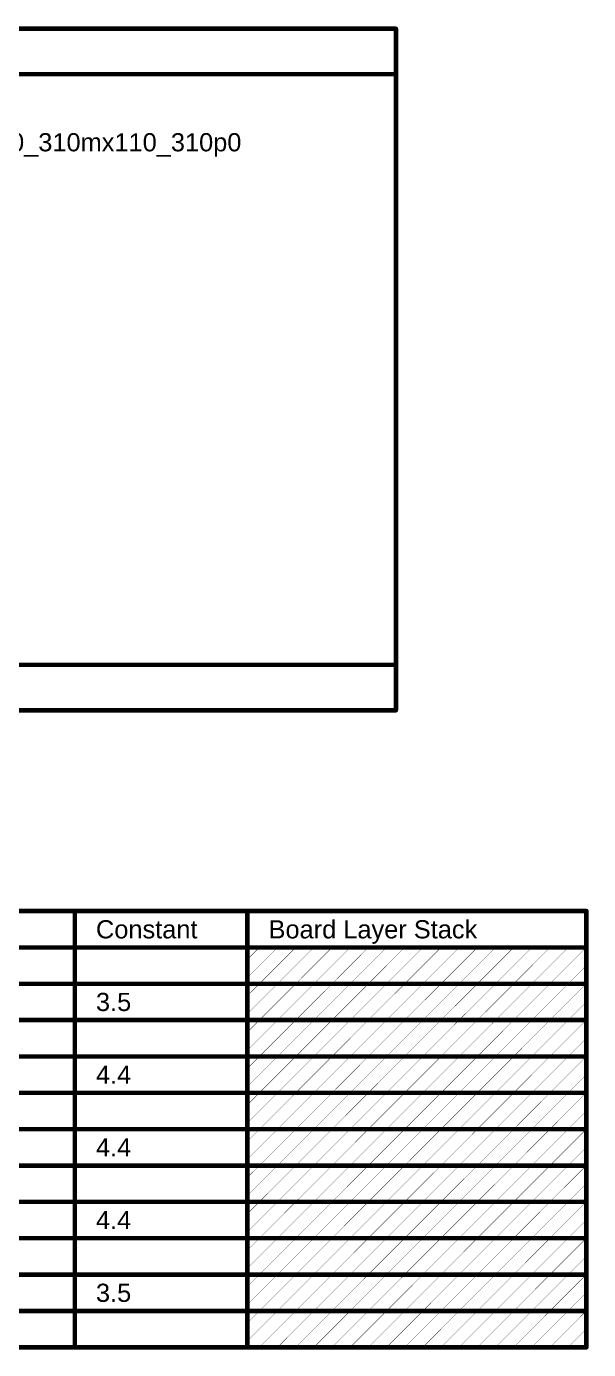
# Model space of a CAD drawing. Header units: inches. Extents: x -5 to 230, y -4 to 159.
# Drawn here: x 183 to 230.2, y 47.6 to 158.5 of the extents above; entities that cross this region are included whole.
import ezdxf

# ---------------------------------------------------------------- set-up
doc = ezdxf.new("R2010")
doc.units = ezdxf.units.IN
doc.layers.add('Drill Drawing', color=1, linetype='Continuous')
doc.layers.add('Fabrication', color=76, linetype='Continuous')
doc.styles.add('Arial', font='', dxfattribs={"height": 0.2})
doc.styles.get('Arial').set_extended_font_data('Arial')

msp = doc.modelspace()

# ---------------------------------------------------------------- linework, layer by layer
at = {"layer": 'Drill Drawing', "const_width": 0.381}
for points in [[(-5.14, 158.34), (214.05, 158.34)], [(214.05, 101.19), (214.05, 158.34)], [(-5.14, 154.53), (214.05, 154.53)], [(-5.14, 105), (214.05, 105)], [(-5.14, 101.19), (214.05, 101.19)]]:
    msp.add_lwpolyline(points, dxfattribs=at)
at = {"layer": 'Drill Drawing', "const_width": 0.191}
for points in [[(213.95, 158.34, 1), (214.14, 158.34, 1)], [(213.95, 158.34, 1), (214.14, 158.34, 1)], [(213.95, 154.53, 1), (214.14, 154.53, 1)], [(213.95, 105, 1), (214.14, 105, 1)], [(213.95, 101.19, 1), (214.14, 101.19, 1)], [(213.95, 101.19, 1), (214.14, 101.19, 1)]]:
    msp.add_lwpolyline(points, format="xyb", close=True, dxfattribs=at)
at = {"layer": 'Fabrication'}
for points, const_width in [([(114.74, 84.35), (230.02, 84.35)], 0.381), ([(187.11, 47.77), (187.11, 84.35)], 0.381), ([(201.58, 47.77), (201.58, 84.35)], 0.381), ([(230.02, 47.77), (230.02, 84.35)], 0.381), ([(114.74, 81.3), (230.02, 81.3)], 0.381), ([(201.58, 78.77), (204.11, 81.3)], 0.0254), ([(201.58, 80.29), (202.59, 81.3)], 0.0254), ([(202.59, 78.25), (205.64, 81.3)], 0.0254), ([(204.11, 78.25), (207.16, 81.3)], 0.0254), ([(205.64, 78.25), (208.69, 81.3)], 0.0254), ([(207.16, 78.25), (210.21, 81.3)], 0.0254), ([(208.69, 78.25), (211.73, 81.3)], 0.0254), ([(210.21, 78.25), (213.26, 81.3)], 0.0254), ([(211.73, 78.25), (214.78, 81.3)], 0.0254), ([(213.26, 78.25), (216.31, 81.3)], 0.0254), ([(214.78, 78.25), (217.83, 81.3)], 0.0254), ([(216.31, 78.25), (219.35, 81.3)], 0.0254), ([(217.83, 78.25), (220.88, 81.3)], 0.0254), ([(219.35, 78.25), (222.4, 81.3)], 0.0254), ([(220.88, 78.25), (223.93, 81.3)], 0.0254), ([(222.4, 78.25), (225.45, 81.3)], 0.0254), ([(223.93, 78.25), (226.97, 81.3)], 0.0254), ([(225.45, 78.25), (228.5, 81.3)], 0.0254), ([(226.97, 78.25), (230.02, 81.3)], 0.0254), ([(228.5, 78.25), (230.02, 79.78)], 0.0254), ([(170.6, 78.25), (187.11, 78.25)], 0.381), ([(187.11, 78.25), (201.58, 78.25)], 0.381), ([(201.58, 78.25), (230.02, 78.25)], 0.381), ([(201.58, 75.72), (204.11, 78.25)], 0.0254), ([(201.58, 77.25), (202.59, 78.25)], 0.0254), ([(202.59, 75.21), (205.64, 78.25)], 0.0254), ([(204.11, 75.21), (207.16, 78.25)], 0.0254), ([(205.64, 75.21), (208.69, 78.25)], 0.0254), ([(207.16, 75.21), (210.21, 78.25)], 0.0254), ([(208.69, 75.21), (211.73, 78.25)], 0.0254), ([(210.21, 75.21), (213.26, 78.25)], 0.0254), ([(211.73, 75.21), (214.78, 78.25)], 0.0254), ([(213.26, 75.21), (216.31, 78.25)], 0.0254), ([(214.78, 75.21), (217.83, 78.25)], 0.0254), ([(216.31, 75.21), (219.35, 78.25)], 0.0254), ([(217.83, 75.21), (220.88, 78.25)], 0.0254), ([(219.35, 75.21), (222.4, 78.25)], 0.0254), ([(220.88, 75.21), (223.93, 78.25)], 0.0254), ([(222.4, 75.21), (225.45, 78.25)], 0.0254), ([(223.93, 75.21), (226.97, 78.25)], 0.0254), ([(225.45, 75.21), (228.5, 78.25)], 0.0254), ([(226.97, 75.21), (230.02, 78.25)], 0.0254), ([(228.5, 75.21), (230.02, 76.73)], 0.0254), ([(170.6, 75.21), (187.11, 75.21)], 0.381), ([(187.11, 75.21), (201.58, 75.21)], 0.381), ([(201.58, 75.21), (230.02, 75.21)], 0.381), ([(201.58, 72.67), (204.11, 75.21)], 0.0254), ([(201.58, 74.2), (202.59, 75.21)], 0.0254), ([(202.59, 72.16), (205.64, 75.21)], 0.0254), ([(204.11, 72.16), (207.16, 75.21)], 0.0254), ([(205.64, 72.16), (208.69, 75.21)], 0.0254), ([(207.16, 72.16), (210.21, 75.21)], 0.0254), ([(208.69, 72.16), (211.73, 75.21)], 0.0254), ([(210.21, 72.16), (213.26, 75.21)], 0.0254), ([(211.73, 72.16), (214.78, 75.21)], 0.0254), ([(213.26, 72.16), (216.31, 75.21)], 0.0254), ([(214.78, 72.16), (217.83, 75.21)], 0.0254), ([(216.31, 72.16), (219.35, 75.21)], 0.0254), ([(217.83, 72.16), (220.88, 75.21)], 0.0254), ([(219.35, 72.16), (222.4, 75.21)], 0.0254), ([(220.88, 72.16), (223.93, 75.21)], 0.0254), ([(222.4, 72.16), (225.45, 75.21)], 0.0254), ([(223.93, 72.16), (226.97, 75.21)], 0.0254), ([(225.45, 72.16), (228.5, 75.21)], 0.0254), ([(226.97, 72.16), (230.02, 75.21)], 0.0254), ([(228.5, 72.16), (230.02, 73.68)], 0.0254), ([(170.6, 72.16), (187.11, 72.16)], 0.381), ([(187.11, 72.16), (201.58, 72.16)], 0.381), ([(201.58, 72.16), (230.02, 72.16)], 0.381), ([(201.58, 69.63), (204.11, 72.16)], 0.0254), ([(201.58, 71.15), (202.59, 72.16)], 0.0254), ([(202.59, 69.11), (205.64, 72.16)], 0.0254), ([(204.11, 69.11), (207.16, 72.16)], 0.0254), ([(205.64, 69.11), (208.69, 72.16)], 0.0254), ([(207.16, 69.11), (210.21, 72.16)], 0.0254), ([(208.69, 69.11), (211.73, 72.16)], 0.0254), ([(210.21, 69.11), (213.26, 72.16)], 0.0254), ([(211.73, 69.11), (214.78, 72.16)], 0.0254), ([(213.26, 69.11), (216.31, 72.16)], 0.0254), ([(214.78, 69.11), (217.83, 72.16)], 0.0254), ([(216.31, 69.11), (219.35, 72.16)], 0.0254), ([(217.83, 69.11), (220.88, 72.16)], 0.0254), ([(219.35, 69.11), (222.4, 72.16)], 0.0254), ([(220.88, 69.11), (223.93, 72.16)], 0.0254), ([(222.4, 69.11), (225.45, 72.16)], 0.0254), ([(223.93, 69.11), (226.97, 72.16)], 0.0254), ([(225.45, 69.11), (228.5, 72.16)], 0.0254), ([(226.97, 69.11), (230.02, 72.16)], 0.0254), ([(228.5, 69.11), (230.02, 70.63)], 0.0254), ([(170.6, 69.11), (187.11, 69.11)], 0.381), ([(187.11, 69.11), (201.58, 69.11)], 0.381), ([(201.58, 69.11), (230.02, 69.11)], 0.381), ([(201.58, 66.58), (204.11, 69.11)], 0.0254), ([(201.58, 68.1), (202.59, 69.11)], 0.0254), ([(202.59, 66.06), (205.64, 69.11)], 0.0254), ([(204.11, 66.06), (207.16, 69.11)], 0.0254), ([(205.64, 66.06), (208.69, 69.11)], 0.0254), ([(207.16, 66.06), (210.21, 69.11)], 0.0254), ([(208.69, 66.06), (211.73, 69.11)], 0.0254), ([(210.21, 66.06), (213.26, 69.11)], 0.0254), ([(211.73, 66.06), (214.78, 69.11)], 0.0254), ([(213.26, 66.06), (216.31, 69.11)], 0.0254), ([(214.78, 66.06), (217.83, 69.11)], 0.0254), ([(216.31, 66.06), (219.35, 69.11)], 0.0254), ([(217.83, 66.06), (220.88, 69.11)], 0.0254), ([(219.35, 66.06), (222.4, 69.11)], 0.0254), ([(220.88, 66.06), (223.93, 69.11)], 0.0254), ([(222.4, 66.06), (225.45, 69.11)], 0.0254), ([(223.93, 66.06), (226.97, 69.11)], 0.0254), ([(225.45, 66.06), (228.5, 69.11)], 0.0254), ([(226.97, 66.06), (230.02, 69.11)], 0.0254), ([(228.5, 66.06), (230.02, 67.59)], 0.0254), ([(170.6, 66.06), (187.11, 66.06)], 0.381), ([(187.11, 66.06), (201.58, 66.06)], 0.381), ([(201.58, 66.06), (230.02, 66.06)], 0.381), ([(201.58, 63.53), (204.11, 66.06)], 0.0254), ([(201.58, 65.05), (202.59, 66.06)], 0.0254), ([(202.59, 63.01), (205.64, 66.06)], 0.0254), ([(204.11, 63.01), (207.16, 66.06)], 0.0254), ([(205.64, 63.01), (208.69, 66.06)], 0.0254), ([(207.16, 63.01), (210.21, 66.06)], 0.0254), ([(208.69, 63.01), (211.73, 66.06)], 0.0254), ([(210.21, 63.01), (213.26, 66.06)], 0.0254), ([(211.73, 63.01), (214.78, 66.06)], 0.0254), ([(213.26, 63.01), (216.31, 66.06)], 0.0254), ([(214.78, 63.01), (217.83, 66.06)], 0.0254), ([(216.31, 63.01), (219.35, 66.06)], 0.0254), ([(217.83, 63.01), (220.88, 66.06)], 0.0254), ([(219.35, 63.01), (222.4, 66.06)], 0.0254), ([(220.88, 63.01), (223.93, 66.06)], 0.0254), ([(222.4, 63.01), (225.45, 66.06)], 0.0254), ([(223.93, 63.01), (226.97, 66.06)], 0.0254), ([(225.45, 63.01), (228.5, 66.06)], 0.0254), ([(226.97, 63.01), (230.02, 66.06)], 0.0254), ([(228.5, 63.01), (230.02, 64.54)], 0.0254), ([(170.6, 63.01), (187.11, 63.01)], 0.381), ([(187.11, 63.01), (201.58, 63.01)], 0.381), ([(201.58, 63.01), (230.02, 63.01)], 0.381), ([(201.58, 60.48), (204.11, 63.01)], 0.0254), ([(201.58, 62.01), (202.59, 63.01)], 0.0254), ([(202.59, 59.97), (205.64, 63.01)], 0.0254), ([(204.11, 59.97), (207.16, 63.01)], 0.0254), ([(205.64, 59.97), (208.69, 63.01)], 0.0254), ([(207.16, 59.97), (210.21, 63.01)], 0.0254), ([(208.69, 59.97), (211.73, 63.01)], 0.0254), ([(210.21, 59.97), (213.26, 63.01)], 0.0254), ([(211.73, 59.97), (214.78, 63.01)], 0.0254), ([(213.26, 59.97), (216.31, 63.01)], 0.0254), ([(214.78, 59.97), (217.83, 63.01)], 0.0254), ([(216.31, 59.97), (219.35, 63.01)], 0.0254), ([(217.83, 59.97), (220.88, 63.01)], 0.0254), ([(219.35, 59.97), (222.4, 63.01)], 0.0254), ([(220.88, 59.97), (223.93, 63.01)], 0.0254), ([(222.4, 59.97), (225.45, 63.01)], 0.0254), ([(223.93, 59.97), (226.97, 63.01)], 0.0254), ([(225.45, 59.97), (228.5, 63.01)], 0.0254), ([(226.97, 59.97), (230.02, 63.01)], 0.0254), ([(228.5, 59.97), (230.02, 61.49)], 0.0254), ([(170.6, 59.97), (187.11, 59.97)], 0.381), ([(187.11, 59.97), (201.58, 59.97)], 0.381), ([(201.58, 59.97), (230.02, 59.97)], 0.381), ([(201.58, 57.43), (204.11, 59.97)], 0.0254), ([(201.58, 58.96), (202.59, 59.97)], 0.0254), ([(202.59, 56.92), (205.64, 59.97)], 0.0254), ([(204.11, 56.92), (207.16, 59.97)], 0.0254), ([(205.64, 56.92), (208.69, 59.97)], 0.0254), ([(207.16, 56.92), (210.21, 59.97)], 0.0254), ([(208.69, 56.92), (211.73, 59.97)], 0.0254), ([(210.21, 56.92), (213.26, 59.97)], 0.0254), ([(211.73, 56.92), (214.78, 59.97)], 0.0254), ([(213.26, 56.92), (216.31, 59.97)], 0.0254), ([(214.78, 56.92), (217.83, 59.97)], 0.0254), ([(216.31, 56.92), (219.35, 59.97)], 0.0254), ([(217.83, 56.92), (220.88, 59.97)], 0.0254), ([(219.35, 56.92), (222.4, 59.97)], 0.0254), ([(220.88, 56.92), (223.93, 59.97)], 0.0254), ([(222.4, 56.92), (225.45, 59.97)], 0.0254), ([(223.93, 56.92), (226.97, 59.97)], 0.0254), ([(225.45, 56.92), (228.5, 59.97)], 0.0254), ([(226.97, 56.92), (230.02, 59.97)], 0.0254), ([(228.5, 56.92), (230.02, 58.44)], 0.0254), ([(170.6, 56.92), (187.11, 56.92)], 0.381), ([(187.11, 56.92), (201.58, 56.92)], 0.381), ([(201.58, 56.92), (230.02, 56.92)], 0.381), ([(201.58, 54.39), (204.11, 56.92)], 0.0254), ([(201.58, 55.91), (202.59, 56.92)], 0.0254), ([(202.59, 53.87), (205.64, 56.92)], 0.0254), ([(204.11, 53.87), (207.16, 56.92)], 0.0254), ([(205.64, 53.87), (208.69, 56.92)], 0.0254), ([(207.16, 53.87), (210.21, 56.92)], 0.0254), ([(208.69, 53.87), (211.73, 56.92)], 0.0254), ([(210.21, 53.87), (213.26, 56.92)], 0.0254), ([(211.73, 53.87), (214.78, 56.92)], 0.0254), ([(213.26, 53.87), (216.31, 56.92)], 0.0254), ([(214.78, 53.87), (217.83, 56.92)], 0.0254), ([(216.31, 53.87), (219.35, 56.92)], 0.0254), ([(217.83, 53.87), (220.88, 56.92)], 0.0254), ([(219.35, 53.87), (222.4, 56.92)], 0.0254), ([(220.88, 53.87), (223.93, 56.92)], 0.0254), ([(222.4, 53.87), (225.45, 56.92)], 0.0254), ([(223.93, 53.87), (226.97, 56.92)], 0.0254), ([(225.45, 53.87), (228.5, 56.92)], 0.0254), ([(226.97, 53.87), (230.02, 56.92)], 0.0254), ([(228.5, 53.87), (230.02, 55.39)], 0.0254), ([(170.6, 53.87), (187.11, 53.87)], 0.381), ([(187.11, 53.87), (201.58, 53.87)], 0.381), ([(201.58, 53.87), (230.02, 53.87)], 0.381), ([(201.58, 51.34), (204.11, 53.87)], 0.0254), ([(201.58, 52.86), (202.59, 53.87)], 0.0254), ([(202.59, 50.82), (205.64, 53.87)], 0.0254), ([(204.11, 50.82), (207.16, 53.87)], 0.0254), ([(205.64, 50.82), (208.69, 53.87)], 0.0254), ([(207.16, 50.82), (210.21, 53.87)], 0.0254), ([(208.69, 50.82), (211.73, 53.87)], 0.0254), ([(210.21, 50.82), (213.26, 53.87)], 0.0254), ([(211.73, 50.82), (214.78, 53.87)], 0.0254), ([(213.26, 50.82), (216.31, 53.87)], 0.0254), ([(214.78, 50.82), (217.83, 53.87)], 0.0254), ([(216.31, 50.82), (219.35, 53.87)], 0.0254), ([(217.83, 50.82), (220.88, 53.87)], 0.0254), ([(219.35, 50.82), (222.4, 53.87)], 0.0254), ([(220.88, 50.82), (223.93, 53.87)], 0.0254), ([(222.4, 50.82), (225.45, 53.87)], 0.0254), ([(223.93, 50.82), (226.97, 53.87)], 0.0254), ([(225.45, 50.82), (228.5, 53.87)], 0.0254), ([(226.97, 50.82), (230.02, 53.87)], 0.0254), ([(228.5, 50.82), (230.02, 52.35)], 0.0254), ([(170.6, 50.82), (187.11, 50.82)], 0.381), ([(187.11, 50.82), (201.58, 50.82)], 0.381), ([(201.58, 50.82), (230.02, 50.82)], 0.381), ([(201.58, 48.29), (204.11, 50.82)], 0.0254), ([(201.58, 49.81), (202.59, 50.82)], 0.0254), ([(202.59, 47.77), (205.64, 50.82)], 0.0254), ([(204.11, 47.77), (207.16, 50.82)], 0.0254), ([(205.64, 47.77), (208.69, 50.82)], 0.0254), ([(207.16, 47.77), (210.21, 50.82)], 0.0254), ([(208.69, 47.77), (211.73, 50.82)], 0.0254), ([(210.21, 47.77), (213.26, 50.82)], 0.0254), ([(211.73, 47.77), (214.78, 50.82)], 0.0254), ([(213.26, 47.77), (216.31, 50.82)], 0.0254), ([(214.78, 47.77), (217.83, 50.82)], 0.0254), ([(216.31, 47.77), (219.35, 50.82)], 0.0254), ([(217.83, 47.77), (220.88, 50.82)], 0.0254), ([(219.35, 47.77), (222.4, 50.82)], 0.0254), ([(220.88, 47.77), (223.93, 50.82)], 0.0254), ([(222.4, 47.77), (225.45, 50.82)], 0.0254), ([(223.93, 47.77), (226.97, 50.82)], 0.0254), ([(225.45, 47.77), (228.5, 50.82)], 0.0254), ([(226.97, 47.77), (230.02, 50.82)], 0.0254), ([(228.5, 47.77), (230.02, 49.3)], 0.0254), ([(170.6, 47.77), (187.11, 47.77)], 0.381), ([(187.11, 47.77), (201.58, 47.77)], 0.381), ([(201.58, 47.77), (230.02, 47.77)], 0.381)]:
    msp.add_lwpolyline(points, dxfattribs=dict(at, const_width=const_width))
for points, const_width in [([(187.01, 84.35, 1), (187.2, 84.35, 1)], 0.191), ([(201.49, 84.35, 1), (201.68, 84.35, 1)], 0.191), ([(229.93, 84.35, 1), (230.12, 84.35, 1)], 0.191), ([(229.93, 84.35, 1), (230.12, 84.35, 1)], 0.191), ([(202.58, 81.3, 1), (202.6, 81.3, 1)], 0.0127), ([(204.11, 81.3, 1), (204.12, 81.3, 1)], 0.0127), ([(205.63, 81.3, 1), (205.64, 81.3, 1)], 0.0127), ([(207.15, 81.3, 1), (207.17, 81.3, 1)], 0.0127), ([(208.68, 81.3, 1), (208.69, 81.3, 1)], 0.0127), ([(210.2, 81.3, 1), (210.22, 81.3, 1)], 0.0127), ([(211.73, 81.3, 1), (211.74, 81.3, 1)], 0.0127), ([(213.25, 81.3, 1), (213.26, 81.3, 1)], 0.0127), ([(214.77, 81.3, 1), (214.79, 81.3, 1)], 0.0127), ([(216.3, 81.3, 1), (216.31, 81.3, 1)], 0.0127), ([(217.82, 81.3, 1), (217.84, 81.3, 1)], 0.0127), ([(219.35, 81.3, 1), (219.36, 81.3, 1)], 0.0127), ([(220.87, 81.3, 1), (220.88, 81.3, 1)], 0.0127), ([(222.39, 81.3, 1), (222.41, 81.3, 1)], 0.0127), ([(223.92, 81.3, 1), (223.93, 81.3, 1)], 0.0127), ([(225.44, 81.3, 1), (225.46, 81.3, 1)], 0.0127), ([(226.97, 81.3, 1), (226.98, 81.3, 1)], 0.0127), ([(228.49, 81.3, 1), (228.5, 81.3, 1)], 0.0127), ([(229.93, 81.3, 1), (230.12, 81.3, 1)], 0.191), ([(230.01, 81.3, 1), (230.03, 81.3, 1)], 0.0127), ([(201.57, 80.29, 1), (201.59, 80.29, 1)], 0.0127), ([(201.57, 78.77, 1), (201.59, 78.77, 1)], 0.0127), ([(230.01, 79.78, 1), (230.03, 79.78, 1)], 0.0127), ([(187.01, 78.25, 1), (187.2, 78.25, 1)], 0.191), ([(187.01, 78.25, 1), (187.2, 78.25, 1)], 0.191), ([(201.49, 78.25, 1), (201.68, 78.25, 1)], 0.191), ([(201.49, 78.25, 1), (201.68, 78.25, 1)], 0.191), ([(202.58, 78.25, 1), (202.6, 78.25, 1)], 0.0127), ([(202.58, 78.25, 1), (202.6, 78.25, 1)], 0.0127), ([(204.11, 78.25, 1), (204.12, 78.25, 1)], 0.0127), ([(204.11, 78.25, 1), (204.12, 78.25, 1)], 0.0127), ([(205.63, 78.25, 1), (205.64, 78.25, 1)], 0.0127), ([(205.63, 78.25, 1), (205.64, 78.25, 1)], 0.0127), ([(207.15, 78.25, 1), (207.17, 78.25, 1)], 0.0127), ([(207.15, 78.25, 1), (207.17, 78.25, 1)], 0.0127), ([(208.68, 78.25, 1), (208.69, 78.25, 1)], 0.0127), ([(208.68, 78.25, 1), (208.69, 78.25, 1)], 0.0127), ([(210.2, 78.25, 1), (210.22, 78.25, 1)], 0.0127), ([(210.2, 78.25, 1), (210.22, 78.25, 1)], 0.0127), ([(211.73, 78.25, 1), (211.74, 78.25, 1)], 0.0127), ([(211.73, 78.25, 1), (211.74, 78.25, 1)], 0.0127), ([(213.25, 78.25, 1), (213.26, 78.25, 1)], 0.0127), ([(213.25, 78.25, 1), (213.26, 78.25, 1)], 0.0127), ([(214.77, 78.25, 1), (214.79, 78.25, 1)], 0.0127), ([(214.77, 78.25, 1), (214.79, 78.25, 1)], 0.0127), ([(216.3, 78.25, 1), (216.31, 78.25, 1)], 0.0127), ([(216.3, 78.25, 1), (216.31, 78.25, 1)], 0.0127), ([(217.82, 78.25, 1), (217.84, 78.25, 1)], 0.0127), ([(217.82, 78.25, 1), (217.84, 78.25, 1)], 0.0127), ([(219.35, 78.25, 1), (219.36, 78.25, 1)], 0.0127), ([(219.35, 78.25, 1), (219.36, 78.25, 1)], 0.0127), ([(220.87, 78.25, 1), (220.88, 78.25, 1)], 0.0127), ([(220.87, 78.25, 1), (220.88, 78.25, 1)], 0.0127), ([(222.39, 78.25, 1), (222.41, 78.25, 1)], 0.0127), ([(222.39, 78.25, 1), (222.41, 78.25, 1)], 0.0127), ([(223.92, 78.25, 1), (223.93, 78.25, 1)], 0.0127), ([(223.92, 78.25, 1), (223.93, 78.25, 1)], 0.0127), ([(225.44, 78.25, 1), (225.46, 78.25, 1)], 0.0127), ([(225.44, 78.25, 1), (225.46, 78.25, 1)], 0.0127), ([(226.97, 78.25, 1), (226.98, 78.25, 1)], 0.0127), ([(226.97, 78.25, 1), (226.98, 78.25, 1)], 0.0127), ([(228.49, 78.25, 1), (228.5, 78.25, 1)], 0.0127), ([(228.49, 78.25, 1), (228.5, 78.25, 1)], 0.0127), ([(229.93, 78.25, 1), (230.12, 78.25, 1)], 0.191), ([(230.01, 78.25, 1), (230.03, 78.25, 1)], 0.0127), ([(201.57, 77.25, 1), (201.59, 77.25, 1)], 0.0127), ([(230.01, 76.73, 1), (230.03, 76.73, 1)], 0.0127), ([(201.57, 75.72, 1), (201.59, 75.72, 1)], 0.0127), ([(187.01, 75.21, 1), (187.2, 75.21, 1)], 0.191), ([(187.01, 75.21, 1), (187.2, 75.21, 1)], 0.191), ([(201.49, 75.21, 1), (201.68, 75.21, 1)], 0.191), ([(201.49, 75.21, 1), (201.68, 75.21, 1)], 0.191), ([(202.58, 75.21, 1), (202.6, 75.21, 1)], 0.0127), ([(202.58, 75.21, 1), (202.6, 75.21, 1)], 0.0127), ([(204.11, 75.21, 1), (204.12, 75.21, 1)], 0.0127), ([(204.11, 75.21, 1), (204.12, 75.21, 1)], 0.0127), ([(205.63, 75.21, 1), (205.64, 75.21, 1)], 0.0127), ([(205.63, 75.21, 1), (205.64, 75.21, 1)], 0.0127), ([(207.15, 75.21, 1), (207.17, 75.21, 1)], 0.0127), ([(207.15, 75.21, 1), (207.17, 75.21, 1)], 0.0127), ([(208.68, 75.21, 1), (208.69, 75.21, 1)], 0.0127), ([(208.68, 75.21, 1), (208.69, 75.21, 1)], 0.0127), ([(210.2, 75.21, 1), (210.22, 75.21, 1)], 0.0127), ([(210.2, 75.21, 1), (210.22, 75.21, 1)], 0.0127), ([(211.73, 75.21, 1), (211.74, 75.21, 1)], 0.0127), ([(211.73, 75.21, 1), (211.74, 75.21, 1)], 0.0127), ([(213.25, 75.21, 1), (213.26, 75.21, 1)], 0.0127), ([(213.25, 75.21, 1), (213.26, 75.21, 1)], 0.0127), ([(214.77, 75.21, 1), (214.79, 75.21, 1)], 0.0127), ([(214.77, 75.21, 1), (214.79, 75.21, 1)], 0.0127), ([(216.3, 75.21, 1), (216.31, 75.21, 1)], 0.0127), ([(216.3, 75.21, 1), (216.31, 75.21, 1)], 0.0127), ([(217.82, 75.21, 1), (217.84, 75.21, 1)], 0.0127), ([(217.82, 75.21, 1), (217.84, 75.21, 1)], 0.0127), ([(219.35, 75.21, 1), (219.36, 75.21, 1)], 0.0127), ([(219.35, 75.21, 1), (219.36, 75.21, 1)], 0.0127), ([(220.87, 75.21, 1), (220.88, 75.21, 1)], 0.0127), ([(220.87, 75.21, 1), (220.88, 75.21, 1)], 0.0127), ([(222.39, 75.21, 1), (222.41, 75.21, 1)], 0.0127), ([(222.39, 75.21, 1), (222.41, 75.21, 1)], 0.0127), ([(223.92, 75.21, 1), (223.93, 75.21, 1)], 0.0127), ([(223.92, 75.21, 1), (223.93, 75.21, 1)], 0.0127), ([(225.44, 75.21, 1), (225.46, 75.21, 1)], 0.0127), ([(225.44, 75.21, 1), (225.46, 75.21, 1)], 0.0127), ([(226.97, 75.21, 1), (226.98, 75.21, 1)], 0.0127), ([(226.97, 75.21, 1), (226.98, 75.21, 1)], 0.0127), ([(228.49, 75.21, 1), (228.5, 75.21, 1)], 0.0127), ([(228.49, 75.21, 1), (228.5, 75.21, 1)], 0.0127), ([(229.93, 75.21, 1), (230.12, 75.21, 1)], 0.191), ([(230.01, 75.21, 1), (230.03, 75.21, 1)], 0.0127), ([(201.57, 74.2, 1), (201.59, 74.2, 1)], 0.0127), ([(230.01, 73.68, 1), (230.03, 73.68, 1)], 0.0127), ([(187.01, 72.16, 1), (187.2, 72.16, 1)], 0.191), ([(187.01, 72.16, 1), (187.2, 72.16, 1)], 0.191), ([(201.49, 72.16, 1), (201.68, 72.16, 1)], 0.191), ([(201.49, 72.16, 1), (201.68, 72.16, 1)], 0.191), ([(201.57, 72.67, 1), (201.59, 72.67, 1)], 0.0127), ([(202.58, 72.16, 1), (202.6, 72.16, 1)], 0.0127), ([(202.58, 72.16, 1), (202.6, 72.16, 1)], 0.0127), ([(204.11, 72.16, 1), (204.12, 72.16, 1)], 0.0127), ([(204.11, 72.16, 1), (204.12, 72.16, 1)], 0.0127), ([(205.63, 72.16, 1), (205.64, 72.16, 1)], 0.0127), ([(205.63, 72.16, 1), (205.64, 72.16, 1)], 0.0127), ([(207.15, 72.16, 1), (207.17, 72.16, 1)], 0.0127), ([(207.15, 72.16, 1), (207.17, 72.16, 1)], 0.0127), ([(208.68, 72.16, 1), (208.69, 72.16, 1)], 0.0127), ([(208.68, 72.16, 1), (208.69, 72.16, 1)], 0.0127), ([(210.2, 72.16, 1), (210.22, 72.16, 1)], 0.0127), ([(210.2, 72.16, 1), (210.22, 72.16, 1)], 0.0127), ([(211.73, 72.16, 1), (211.74, 72.16, 1)], 0.0127), ([(211.73, 72.16, 1), (211.74, 72.16, 1)], 0.0127), ([(213.25, 72.16, 1), (213.26, 72.16, 1)], 0.0127), ([(213.25, 72.16, 1), (213.26, 72.16, 1)], 0.0127), ([(214.77, 72.16, 1), (214.79, 72.16, 1)], 0.0127), ([(214.77, 72.16, 1), (214.79, 72.16, 1)], 0.0127), ([(216.3, 72.16, 1), (216.31, 72.16, 1)], 0.0127), ([(216.3, 72.16, 1), (216.31, 72.16, 1)], 0.0127), ([(217.82, 72.16, 1), (217.84, 72.16, 1)], 0.0127), ([(217.82, 72.16, 1), (217.84, 72.16, 1)], 0.0127), ([(219.35, 72.16, 1), (219.36, 72.16, 1)], 0.0127), ([(219.35, 72.16, 1), (219.36, 72.16, 1)], 0.0127), ([(220.87, 72.16, 1), (220.88, 72.16, 1)], 0.0127), ([(220.87, 72.16, 1), (220.88, 72.16, 1)], 0.0127), ([(222.39, 72.16, 1), (222.41, 72.16, 1)], 0.0127), ([(222.39, 72.16, 1), (222.41, 72.16, 1)], 0.0127), ([(223.92, 72.16, 1), (223.93, 72.16, 1)], 0.0127), ([(223.92, 72.16, 1), (223.93, 72.16, 1)], 0.0127), ([(225.44, 72.16, 1), (225.46, 72.16, 1)], 0.0127), ([(225.44, 72.16, 1), (225.46, 72.16, 1)], 0.0127), ([(226.97, 72.16, 1), (226.98, 72.16, 1)], 0.0127), ([(226.97, 72.16, 1), (226.98, 72.16, 1)], 0.0127), ([(228.49, 72.16, 1), (228.5, 72.16, 1)], 0.0127), ([(228.49, 72.16, 1), (228.5, 72.16, 1)], 0.0127), ([(229.93, 72.16, 1), (230.12, 72.16, 1)], 0.191), ([(230.01, 72.16, 1), (230.03, 72.16, 1)], 0.0127), ([(201.57, 71.15, 1), (201.59, 71.15, 1)], 0.0127), ([(230.01, 70.63, 1), (230.03, 70.63, 1)], 0.0127), ([(187.01, 69.11, 1), (187.2, 69.11, 1)], 0.191), ([(187.01, 69.11, 1), (187.2, 69.11, 1)], 0.191), ([(201.49, 69.11, 1), (201.68, 69.11, 1)], 0.191), ([(201.49, 69.11, 1), (201.68, 69.11, 1)], 0.191), ([(201.57, 69.63, 1), (201.59, 69.63, 1)], 0.0127), ([(202.58, 69.11, 1), (202.6, 69.11, 1)], 0.0127), ([(202.58, 69.11, 1), (202.6, 69.11, 1)], 0.0127), ([(204.11, 69.11, 1), (204.12, 69.11, 1)], 0.0127), ([(204.11, 69.11, 1), (204.12, 69.11, 1)], 0.0127), ([(205.63, 69.11, 1), (205.64, 69.11, 1)], 0.0127), ([(205.63, 69.11, 1), (205.64, 69.11, 1)], 0.0127), ([(207.15, 69.11, 1), (207.17, 69.11, 1)], 0.0127), ([(207.15, 69.11, 1), (207.17, 69.11, 1)], 0.0127), ([(208.68, 69.11, 1), (208.69, 69.11, 1)], 0.0127), ([(208.68, 69.11, 1), (208.69, 69.11, 1)], 0.0127), ([(210.2, 69.11, 1), (210.22, 69.11, 1)], 0.0127), ([(210.2, 69.11, 1), (210.22, 69.11, 1)], 0.0127), ([(211.73, 69.11, 1), (211.74, 69.11, 1)], 0.0127), ([(211.73, 69.11, 1), (211.74, 69.11, 1)], 0.0127), ([(213.25, 69.11, 1), (213.26, 69.11, 1)], 0.0127), ([(213.25, 69.11, 1), (213.26, 69.11, 1)], 0.0127), ([(214.77, 69.11, 1), (214.79, 69.11, 1)], 0.0127), ([(214.77, 69.11, 1), (214.79, 69.11, 1)], 0.0127), ([(216.3, 69.11, 1), (216.31, 69.11, 1)], 0.0127), ([(216.3, 69.11, 1), (216.31, 69.11, 1)], 0.0127), ([(217.82, 69.11, 1), (217.84, 69.11, 1)], 0.0127), ([(217.82, 69.11, 1), (217.84, 69.11, 1)], 0.0127), ([(219.35, 69.11, 1), (219.36, 69.11, 1)], 0.0127), ([(219.35, 69.11, 1), (219.36, 69.11, 1)], 0.0127), ([(220.87, 69.11, 1), (220.88, 69.11, 1)], 0.0127), ([(220.87, 69.11, 1), (220.88, 69.11, 1)], 0.0127), ([(222.39, 69.11, 1), (222.41, 69.11, 1)], 0.0127), ([(222.39, 69.11, 1), (222.41, 69.11, 1)], 0.0127), ([(223.92, 69.11, 1), (223.93, 69.11, 1)], 0.0127), ([(223.92, 69.11, 1), (223.93, 69.11, 1)], 0.0127), ([(225.44, 69.11, 1), (225.46, 69.11, 1)], 0.0127), ([(225.44, 69.11, 1), (225.46, 69.11, 1)], 0.0127), ([(226.97, 69.11, 1), (226.98, 69.11, 1)], 0.0127), ([(226.97, 69.11, 1), (226.98, 69.11, 1)], 0.0127), ([(228.49, 69.11, 1), (228.5, 69.11, 1)], 0.0127), ([(228.49, 69.11, 1), (228.5, 69.11, 1)], 0.0127), ([(229.93, 69.11, 1), (230.12, 69.11, 1)], 0.191), ([(230.01, 69.11, 1), (230.03, 69.11, 1)], 0.0127), ([(201.57, 68.1, 1), (201.59, 68.1, 1)], 0.0127), ([(201.57, 66.58, 1), (201.59, 66.58, 1)], 0.0127), ([(230.01, 67.59, 1), (230.03, 67.59, 1)], 0.0127), ([(187.01, 66.06, 1), (187.2, 66.06, 1)], 0.191), ([(187.01, 66.06, 1), (187.2, 66.06, 1)], 0.191), ([(201.49, 66.06, 1), (201.68, 66.06, 1)], 0.191), ([(201.49, 66.06, 1), (201.68, 66.06, 1)], 0.191), ([(202.58, 66.06, 1), (202.6, 66.06, 1)], 0.0127), ([(202.58, 66.06, 1), (202.6, 66.06, 1)], 0.0127), ([(204.11, 66.06, 1), (204.12, 66.06, 1)], 0.0127), ([(204.11, 66.06, 1), (204.12, 66.06, 1)], 0.0127), ([(205.63, 66.06, 1), (205.64, 66.06, 1)], 0.0127), ([(205.63, 66.06, 1), (205.64, 66.06, 1)], 0.0127), ([(207.15, 66.06, 1), (207.17, 66.06, 1)], 0.0127), ([(207.15, 66.06, 1), (207.17, 66.06, 1)], 0.0127), ([(208.68, 66.06, 1), (208.69, 66.06, 1)], 0.0127), ([(208.68, 66.06, 1), (208.69, 66.06, 1)], 0.0127), ([(210.2, 66.06, 1), (210.22, 66.06, 1)], 0.0127), ([(210.2, 66.06, 1), (210.22, 66.06, 1)], 0.0127), ([(211.73, 66.06, 1), (211.74, 66.06, 1)], 0.0127), ([(211.73, 66.06, 1), (211.74, 66.06, 1)], 0.0127), ([(213.25, 66.06, 1), (213.26, 66.06, 1)], 0.0127), ([(213.25, 66.06, 1), (213.26, 66.06, 1)], 0.0127), ([(214.77, 66.06, 1), (214.79, 66.06, 1)], 0.0127), ([(214.77, 66.06, 1), (214.79, 66.06, 1)], 0.0127), ([(216.3, 66.06, 1), (216.31, 66.06, 1)], 0.0127), ([(216.3, 66.06, 1), (216.31, 66.06, 1)], 0.0127), ([(217.82, 66.06, 1), (217.84, 66.06, 1)], 0.0127), ([(217.82, 66.06, 1), (217.84, 66.06, 1)], 0.0127), ([(219.35, 66.06, 1), (219.36, 66.06, 1)], 0.0127), ([(219.35, 66.06, 1), (219.36, 66.06, 1)], 0.0127), ([(220.87, 66.06, 1), (220.88, 66.06, 1)], 0.0127), ([(220.87, 66.06, 1), (220.88, 66.06, 1)], 0.0127), ([(222.39, 66.06, 1), (222.41, 66.06, 1)], 0.0127), ([(222.39, 66.06, 1), (222.41, 66.06, 1)], 0.0127), ([(223.92, 66.06, 1), (223.93, 66.06, 1)], 0.0127), ([(223.92, 66.06, 1), (223.93, 66.06, 1)], 0.0127), ([(225.44, 66.06, 1), (225.46, 66.06, 1)], 0.0127), ([(225.44, 66.06, 1), (225.46, 66.06, 1)], 0.0127), ([(226.97, 66.06, 1), (226.98, 66.06, 1)], 0.0127), ([(226.97, 66.06, 1), (226.98, 66.06, 1)], 0.0127), ([(228.49, 66.06, 1), (228.5, 66.06, 1)], 0.0127), ([(228.49, 66.06, 1), (228.5, 66.06, 1)], 0.0127), ([(229.93, 66.06, 1), (230.12, 66.06, 1)], 0.191), ([(230.01, 66.06, 1), (230.03, 66.06, 1)], 0.0127), ([(201.57, 65.05, 1), (201.59, 65.05, 1)], 0.0127), ([(230.01, 64.54, 1), (230.03, 64.54, 1)], 0.0127), ([(201.57, 63.53, 1), (201.59, 63.53, 1)], 0.0127), ([(187.01, 63.01, 1), (187.2, 63.01, 1)], 0.191), ([(187.01, 63.01, 1), (187.2, 63.01, 1)], 0.191), ([(201.49, 63.01, 1), (201.68, 63.01, 1)], 0.191), ([(201.49, 63.01, 1), (201.68, 63.01, 1)], 0.191), ([(202.58, 63.01, 1), (202.6, 63.01, 1)], 0.0127), ([(202.58, 63.01, 1), (202.6, 63.01, 1)], 0.0127), ([(204.11, 63.01, 1), (204.12, 63.01, 1)], 0.0127), ([(204.11, 63.01, 1), (204.12, 63.01, 1)], 0.0127), ([(205.63, 63.01, 1), (205.64, 63.01, 1)], 0.0127), ([(205.63, 63.01, 1), (205.64, 63.01, 1)], 0.0127), ([(207.15, 63.01, 1), (207.17, 63.01, 1)], 0.0127), ([(207.15, 63.01, 1), (207.17, 63.01, 1)], 0.0127), ([(208.68, 63.01, 1), (208.69, 63.01, 1)], 0.0127), ([(208.68, 63.01, 1), (208.69, 63.01, 1)], 0.0127), ([(210.2, 63.01, 1), (210.22, 63.01, 1)], 0.0127), ([(210.2, 63.01, 1), (210.22, 63.01, 1)], 0.0127), ([(211.73, 63.01, 1), (211.74, 63.01, 1)], 0.0127), ([(211.73, 63.01, 1), (211.74, 63.01, 1)], 0.0127), ([(213.25, 63.01, 1), (213.26, 63.01, 1)], 0.0127), ([(213.25, 63.01, 1), (213.26, 63.01, 1)], 0.0127), ([(214.77, 63.01, 1), (214.79, 63.01, 1)], 0.0127), ([(214.77, 63.01, 1), (214.79, 63.01, 1)], 0.0127), ([(216.3, 63.01, 1), (216.31, 63.01, 1)], 0.0127), ([(216.3, 63.01, 1), (216.31, 63.01, 1)], 0.0127), ([(217.82, 63.01, 1), (217.84, 63.01, 1)], 0.0127), ([(217.82, 63.01, 1), (217.84, 63.01, 1)], 0.0127), ([(219.35, 63.01, 1), (219.36, 63.01, 1)], 0.0127), ([(219.35, 63.01, 1), (219.36, 63.01, 1)], 0.0127), ([(220.87, 63.01, 1), (220.88, 63.01, 1)], 0.0127), ([(220.87, 63.01, 1), (220.88, 63.01, 1)], 0.0127), ([(222.39, 63.01, 1), (222.41, 63.01, 1)], 0.0127), ([(222.39, 63.01, 1), (222.41, 63.01, 1)], 0.0127), ([(223.92, 63.01, 1), (223.93, 63.01, 1)], 0.0127), ([(223.92, 63.01, 1), (223.93, 63.01, 1)], 0.0127), ([(225.44, 63.01, 1), (225.46, 63.01, 1)], 0.0127), ([(225.44, 63.01, 1), (225.46, 63.01, 1)], 0.0127), ([(226.97, 63.01, 1), (226.98, 63.01, 1)], 0.0127), ([(226.97, 63.01, 1), (226.98, 63.01, 1)], 0.0127), ([(228.49, 63.01, 1), (228.5, 63.01, 1)], 0.0127), ([(228.49, 63.01, 1), (228.5, 63.01, 1)], 0.0127), ([(229.93, 63.01, 1), (230.12, 63.01, 1)], 0.191), ([(230.01, 63.01, 1), (230.03, 63.01, 1)], 0.0127), ([(201.57, 62.01, 1), (201.59, 62.01, 1)], 0.0127), ([(230.01, 61.49, 1), (230.03, 61.49, 1)], 0.0127), ([(187.01, 59.97, 1), (187.2, 59.97, 1)], 0.191), ([(187.01, 59.97, 1), (187.2, 59.97, 1)], 0.191), ([(201.49, 59.97, 1), (201.68, 59.97, 1)], 0.191), ([(201.49, 59.97, 1), (201.68, 59.97, 1)], 0.191), ([(201.57, 60.48, 1), (201.59, 60.48, 1)], 0.0127), ([(202.58, 59.97, 1), (202.6, 59.97, 1)], 0.0127), ([(202.58, 59.97, 1), (202.6, 59.97, 1)], 0.0127), ([(204.11, 59.97, 1), (204.12, 59.97, 1)], 0.0127), ([(204.11, 59.97, 1), (204.12, 59.97, 1)], 0.0127), ([(205.63, 59.97, 1), (205.64, 59.97, 1)], 0.0127), ([(205.63, 59.97, 1), (205.64, 59.97, 1)], 0.0127), ([(207.15, 59.97, 1), (207.17, 59.97, 1)], 0.0127), ([(207.15, 59.97, 1), (207.17, 59.97, 1)], 0.0127), ([(208.68, 59.97, 1), (208.69, 59.97, 1)], 0.0127), ([(208.68, 59.97, 1), (208.69, 59.97, 1)], 0.0127), ([(210.2, 59.97, 1), (210.22, 59.97, 1)], 0.0127), ([(210.2, 59.97, 1), (210.22, 59.97, 1)], 0.0127), ([(211.73, 59.97, 1), (211.74, 59.97, 1)], 0.0127), ([(211.73, 59.97, 1), (211.74, 59.97, 1)], 0.0127), ([(213.25, 59.97, 1), (213.26, 59.97, 1)], 0.0127), ([(213.25, 59.97, 1), (213.26, 59.97, 1)], 0.0127), ([(214.77, 59.97, 1), (214.79, 59.97, 1)], 0.0127), ([(214.77, 59.97, 1), (214.79, 59.97, 1)], 0.0127), ([(216.3, 59.97, 1), (216.31, 59.97, 1)], 0.0127), ([(216.3, 59.97, 1), (216.31, 59.97, 1)], 0.0127), ([(217.82, 59.97, 1), (217.84, 59.97, 1)], 0.0127), ([(217.82, 59.97, 1), (217.84, 59.97, 1)], 0.0127), ([(219.35, 59.97, 1), (219.36, 59.97, 1)], 0.0127), ([(219.35, 59.97, 1), (219.36, 59.97, 1)], 0.0127), ([(220.87, 59.97, 1), (220.88, 59.97, 1)], 0.0127), ([(220.87, 59.97, 1), (220.88, 59.97, 1)], 0.0127), ([(222.39, 59.97, 1), (222.41, 59.97, 1)], 0.0127), ([(222.39, 59.97, 1), (222.41, 59.97, 1)], 0.0127), ([(223.92, 59.97, 1), (223.93, 59.97, 1)], 0.0127), ([(223.92, 59.97, 1), (223.93, 59.97, 1)], 0.0127), ([(225.44, 59.97, 1), (225.46, 59.97, 1)], 0.0127), ([(225.44, 59.97, 1), (225.46, 59.97, 1)], 0.0127), ([(226.97, 59.97, 1), (226.98, 59.97, 1)], 0.0127), ([(226.97, 59.97, 1), (226.98, 59.97, 1)], 0.0127), ([(228.49, 59.97, 1), (228.5, 59.97, 1)], 0.0127), ([(228.49, 59.97, 1), (228.5, 59.97, 1)], 0.0127), ([(229.93, 59.97, 1), (230.12, 59.97, 1)], 0.191), ([(230.01, 59.97, 1), (230.03, 59.97, 1)], 0.0127), ([(201.57, 58.96, 1), (201.59, 58.96, 1)], 0.0127), ([(230.01, 58.44, 1), (230.03, 58.44, 1)], 0.0127), ([(187.01, 56.92, 1), (187.2, 56.92, 1)], 0.191), ([(187.01, 56.92, 1), (187.2, 56.92, 1)], 0.191), ([(201.49, 56.92, 1), (201.68, 56.92, 1)], 0.191), ([(201.49, 56.92, 1), (201.68, 56.92, 1)], 0.191), ([(201.57, 57.43, 1), (201.59, 57.43, 1)], 0.0127), ([(202.58, 56.92, 1), (202.6, 56.92, 1)], 0.0127), ([(202.58, 56.92, 1), (202.6, 56.92, 1)], 0.0127), ([(204.11, 56.92, 1), (204.12, 56.92, 1)], 0.0127), ([(204.11, 56.92, 1), (204.12, 56.92, 1)], 0.0127), ([(205.63, 56.92, 1), (205.64, 56.92, 1)], 0.0127), ([(205.63, 56.92, 1), (205.64, 56.92, 1)], 0.0127), ([(207.15, 56.92, 1), (207.17, 56.92, 1)], 0.0127), ([(207.15, 56.92, 1), (207.17, 56.92, 1)], 0.0127), ([(208.68, 56.92, 1), (208.69, 56.92, 1)], 0.0127), ([(208.68, 56.92, 1), (208.69, 56.92, 1)], 0.0127), ([(210.2, 56.92, 1), (210.22, 56.92, 1)], 0.0127), ([(210.2, 56.92, 1), (210.22, 56.92, 1)], 0.0127), ([(211.73, 56.92, 1), (211.74, 56.92, 1)], 0.0127), ([(211.73, 56.92, 1), (211.74, 56.92, 1)], 0.0127), ([(213.25, 56.92, 1), (213.26, 56.92, 1)], 0.0127), ([(213.25, 56.92, 1), (213.26, 56.92, 1)], 0.0127), ([(214.77, 56.92, 1), (214.79, 56.92, 1)], 0.0127), ([(214.77, 56.92, 1), (214.79, 56.92, 1)], 0.0127), ([(216.3, 56.92, 1), (216.31, 56.92, 1)], 0.0127), ([(216.3, 56.92, 1), (216.31, 56.92, 1)], 0.0127), ([(217.82, 56.92, 1), (217.84, 56.92, 1)], 0.0127), ([(217.82, 56.92, 1), (217.84, 56.92, 1)], 0.0127), ([(219.35, 56.92, 1), (219.36, 56.92, 1)], 0.0127), ([(219.35, 56.92, 1), (219.36, 56.92, 1)], 0.0127), ([(220.87, 56.92, 1), (220.88, 56.92, 1)], 0.0127), ([(220.87, 56.92, 1), (220.88, 56.92, 1)], 0.0127), ([(222.39, 56.92, 1), (222.41, 56.92, 1)], 0.0127), ([(222.39, 56.92, 1), (222.41, 56.92, 1)], 0.0127), ([(223.92, 56.92, 1), (223.93, 56.92, 1)], 0.0127), ([(223.92, 56.92, 1), (223.93, 56.92, 1)], 0.0127), ([(225.44, 56.92, 1), (225.46, 56.92, 1)], 0.0127), ([(225.44, 56.92, 1), (225.46, 56.92, 1)], 0.0127), ([(226.97, 56.92, 1), (226.98, 56.92, 1)], 0.0127), ([(226.97, 56.92, 1), (226.98, 56.92, 1)], 0.0127), ([(228.49, 56.92, 1), (228.5, 56.92, 1)], 0.0127), ([(228.49, 56.92, 1), (228.5, 56.92, 1)], 0.0127), ([(229.93, 56.92, 1), (230.12, 56.92, 1)], 0.191), ([(230.01, 56.92, 1), (230.03, 56.92, 1)], 0.0127), ([(201.57, 55.91, 1), (201.59, 55.91, 1)], 0.0127), ([(201.57, 54.39, 1), (201.59, 54.39, 1)], 0.0127), ([(230.01, 55.39, 1), (230.03, 55.39, 1)], 0.0127), ([(187.01, 53.87, 1), (187.2, 53.87, 1)], 0.191), ([(187.01, 53.87, 1), (187.2, 53.87, 1)], 0.191), ([(201.49, 53.87, 1), (201.68, 53.87, 1)], 0.191), ([(201.49, 53.87, 1), (201.68, 53.87, 1)], 0.191), ([(202.58, 53.87, 1), (202.6, 53.87, 1)], 0.0127), ([(202.58, 53.87, 1), (202.6, 53.87, 1)], 0.0127), ([(204.11, 53.87, 1), (204.12, 53.87, 1)], 0.0127), ([(204.11, 53.87, 1), (204.12, 53.87, 1)], 0.0127), ([(205.63, 53.87, 1), (205.64, 53.87, 1)], 0.0127), ([(205.63, 53.87, 1), (205.64, 53.87, 1)], 0.0127), ([(207.15, 53.87, 1), (207.17, 53.87, 1)], 0.0127), ([(207.15, 53.87, 1), (207.17, 53.87, 1)], 0.0127), ([(208.68, 53.87, 1), (208.69, 53.87, 1)], 0.0127), ([(208.68, 53.87, 1), (208.69, 53.87, 1)], 0.0127), ([(210.2, 53.87, 1), (210.22, 53.87, 1)], 0.0127), ([(210.2, 53.87, 1), (210.22, 53.87, 1)], 0.0127), ([(211.73, 53.87, 1), (211.74, 53.87, 1)], 0.0127), ([(211.73, 53.87, 1), (211.74, 53.87, 1)], 0.0127), ([(213.25, 53.87, 1), (213.26, 53.87, 1)], 0.0127), ([(213.25, 53.87, 1), (213.26, 53.87, 1)], 0.0127), ([(214.77, 53.87, 1), (214.79, 53.87, 1)], 0.0127), ([(214.77, 53.87, 1), (214.79, 53.87, 1)], 0.0127), ([(216.3, 53.87, 1), (216.31, 53.87, 1)], 0.0127), ([(216.3, 53.87, 1), (216.31, 53.87, 1)], 0.0127), ([(217.82, 53.87, 1), (217.84, 53.87, 1)], 0.0127), ([(217.82, 53.87, 1), (217.84, 53.87, 1)], 0.0127), ([(219.35, 53.87, 1), (219.36, 53.87, 1)], 0.0127), ([(219.35, 53.87, 1), (219.36, 53.87, 1)], 0.0127), ([(220.87, 53.87, 1), (220.88, 53.87, 1)], 0.0127), ([(220.87, 53.87, 1), (220.88, 53.87, 1)], 0.0127), ([(222.39, 53.87, 1), (222.41, 53.87, 1)], 0.0127), ([(222.39, 53.87, 1), (222.41, 53.87, 1)], 0.0127), ([(223.92, 53.87, 1), (223.93, 53.87, 1)], 0.0127), ([(223.92, 53.87, 1), (223.93, 53.87, 1)], 0.0127), ([(225.44, 53.87, 1), (225.46, 53.87, 1)], 0.0127), ([(225.44, 53.87, 1), (225.46, 53.87, 1)], 0.0127), ([(226.97, 53.87, 1), (226.98, 53.87, 1)], 0.0127), ([(226.97, 53.87, 1), (226.98, 53.87, 1)], 0.0127), ([(228.49, 53.87, 1), (228.5, 53.87, 1)], 0.0127), ([(228.49, 53.87, 1), (228.5, 53.87, 1)], 0.0127), ([(229.93, 53.87, 1), (230.12, 53.87, 1)], 0.191), ([(230.01, 53.87, 1), (230.03, 53.87, 1)], 0.0127), ([(201.57, 52.86, 1), (201.59, 52.86, 1)], 0.0127), ([(230.01, 52.35, 1), (230.03, 52.35, 1)], 0.0127), ([(201.57, 51.34, 1), (201.59, 51.34, 1)], 0.0127), ([(187.01, 50.82, 1), (187.2, 50.82, 1)], 0.191), ([(187.01, 50.82, 1), (187.2, 50.82, 1)], 0.191), ([(201.49, 50.82, 1), (201.68, 50.82, 1)], 0.191), ([(201.49, 50.82, 1), (201.68, 50.82, 1)], 0.191), ([(202.58, 50.82, 1), (202.6, 50.82, 1)], 0.0127), ([(202.58, 50.82, 1), (202.6, 50.82, 1)], 0.0127), ([(204.11, 50.82, 1), (204.12, 50.82, 1)], 0.0127), ([(204.11, 50.82, 1), (204.12, 50.82, 1)], 0.0127), ([(205.63, 50.82, 1), (205.64, 50.82, 1)], 0.0127), ([(205.63, 50.82, 1), (205.64, 50.82, 1)], 0.0127), ([(207.15, 50.82, 1), (207.17, 50.82, 1)], 0.0127), ([(207.15, 50.82, 1), (207.17, 50.82, 1)], 0.0127), ([(208.68, 50.82, 1), (208.69, 50.82, 1)], 0.0127), ([(208.68, 50.82, 1), (208.69, 50.82, 1)], 0.0127), ([(210.2, 50.82, 1), (210.22, 50.82, 1)], 0.0127), ([(210.2, 50.82, 1), (210.22, 50.82, 1)], 0.0127), ([(211.73, 50.82, 1), (211.74, 50.82, 1)], 0.0127), ([(211.73, 50.82, 1), (211.74, 50.82, 1)], 0.0127), ([(213.25, 50.82, 1), (213.26, 50.82, 1)], 0.0127), ([(213.25, 50.82, 1), (213.26, 50.82, 1)], 0.0127), ([(214.77, 50.82, 1), (214.79, 50.82, 1)], 0.0127), ([(214.77, 50.82, 1), (214.79, 50.82, 1)], 0.0127), ([(216.3, 50.82, 1), (216.31, 50.82, 1)], 0.0127), ([(216.3, 50.82, 1), (216.31, 50.82, 1)], 0.0127), ([(217.82, 50.82, 1), (217.84, 50.82, 1)], 0.0127), ([(217.82, 50.82, 1), (217.84, 50.82, 1)], 0.0127), ([(219.35, 50.82, 1), (219.36, 50.82, 1)], 0.0127), ([(219.35, 50.82, 1), (219.36, 50.82, 1)], 0.0127), ([(220.87, 50.82, 1), (220.88, 50.82, 1)], 0.0127), ([(220.87, 50.82, 1), (220.88, 50.82, 1)], 0.0127), ([(222.39, 50.82, 1), (222.41, 50.82, 1)], 0.0127), ([(222.39, 50.82, 1), (222.41, 50.82, 1)], 0.0127), ([(223.92, 50.82, 1), (223.93, 50.82, 1)], 0.0127), ([(223.92, 50.82, 1), (223.93, 50.82, 1)], 0.0127), ([(225.44, 50.82, 1), (225.46, 50.82, 1)], 0.0127), ([(225.44, 50.82, 1), (225.46, 50.82, 1)], 0.0127), ([(226.97, 50.82, 1), (226.98, 50.82, 1)], 0.0127), ([(226.97, 50.82, 1), (226.98, 50.82, 1)], 0.0127), ([(228.49, 50.82, 1), (228.5, 50.82, 1)], 0.0127), ([(228.49, 50.82, 1), (228.5, 50.82, 1)], 0.0127), ([(229.93, 50.82, 1), (230.12, 50.82, 1)], 0.191), ([(230.01, 50.82, 1), (230.03, 50.82, 1)], 0.0127), ([(201.57, 49.81, 1), (201.59, 49.81, 1)], 0.0127), ([(230.01, 49.3, 1), (230.03, 49.3, 1)], 0.0127), ([(187.01, 47.77, 1), (187.2, 47.77, 1)], 0.191), ([(187.01, 47.77, 1), (187.2, 47.77, 1)], 0.191), ([(187.01, 47.77, 1), (187.2, 47.77, 1)], 0.191), ([(201.49, 47.77, 1), (201.68, 47.77, 1)], 0.191), ([(201.49, 47.77, 1), (201.68, 47.77, 1)], 0.191), ([(201.49, 47.77, 1), (201.68, 47.77, 1)], 0.191), ([(201.57, 48.29, 1), (201.59, 48.29, 1)], 0.0127), ([(202.58, 47.77, 1), (202.6, 47.77, 1)], 0.0127), ([(204.11, 47.77, 1), (204.12, 47.77, 1)], 0.0127), ([(205.63, 47.77, 1), (205.64, 47.77, 1)], 0.0127), ([(207.15, 47.77, 1), (207.17, 47.77, 1)], 0.0127), ([(208.68, 47.77, 1), (208.69, 47.77, 1)], 0.0127), ([(210.2, 47.77, 1), (210.22, 47.77, 1)], 0.0127), ([(211.73, 47.77, 1), (211.74, 47.77, 1)], 0.0127), ([(213.25, 47.77, 1), (213.26, 47.77, 1)], 0.0127), ([(214.77, 47.77, 1), (214.79, 47.77, 1)], 0.0127), ([(216.3, 47.77, 1), (216.31, 47.77, 1)], 0.0127), ([(217.82, 47.77, 1), (217.84, 47.77, 1)], 0.0127), ([(219.35, 47.77, 1), (219.36, 47.77, 1)], 0.0127), ([(220.87, 47.77, 1), (220.88, 47.77, 1)], 0.0127), ([(222.39, 47.77, 1), (222.41, 47.77, 1)], 0.0127), ([(223.92, 47.77, 1), (223.93, 47.77, 1)], 0.0127), ([(225.44, 47.77, 1), (225.46, 47.77, 1)], 0.0127), ([(226.97, 47.77, 1), (226.98, 47.77, 1)], 0.0127), ([(228.49, 47.77, 1), (228.5, 47.77, 1)], 0.0127), ([(229.93, 47.77, 1), (230.12, 47.77, 1)], 0.191), ([(229.93, 47.77, 1), (230.12, 47.77, 1)], 0.191)]:
    msp.add_lwpolyline(points, format="xyb", close=True, dxfattribs=dict(at, const_width=const_width))

# ---------------------------------------------------------------- texts
at = {"layer": 'Drill Drawing', "style": 'Arial'}
msp.add_text('r100_300h60_260r50m110_310mx110_310p0', height=1.524, dxfattribs=at).set_placement((157.17, 148.06))
at = {"layer": 'Fabrication', "style": 'Arial'}
for s, p in [('Constant', (188.88, 82.06)), ('Board Layer Stack', (203.36, 82.06)), ('3.5', (188.88, 75.97)), ('4.4', (188.88, 69.87)), ('4.4', (188.88, 63.78)), ('4.4', (188.88, 57.68)), ('3.5', (188.88, 51.58))]:
    msp.add_text(s, height=1.524, dxfattribs=at).set_placement(p)

doc.saveas('drawing.dxf')
